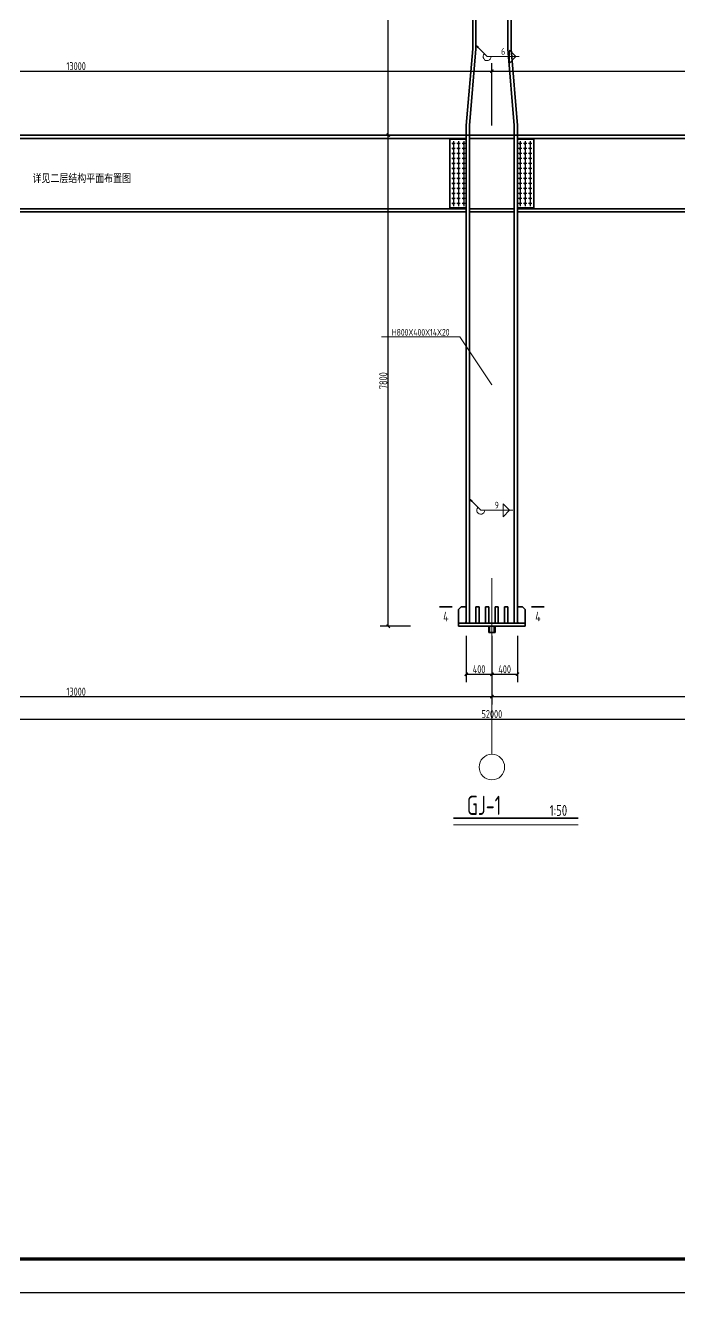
# Model space of a CAD drawing. Extents: x 19118 to 566552, y -1188739 to 92943.
# Drawn here: x 125045 to 145507, y -1057232 to -1017644 of the extents above; entities that cross this region are included whole.
import ezdxf
from ezdxf.enums import TextEntityAlignment as Align

# ---------------------------------------------------------------- set-up
doc = ezdxf.new("R2010")
doc.units = 0
doc.header["$LTSCALE"] = 1000
doc.header["$MEASUREMENT"] = 0
doc.linetypes.add('线型6', pattern=[8.75, 5, -1.25, 1.25, -1.25])
doc.layers.get('0').update_dxf_attribs({"linetype": 'CONTINUOUS'})
doc.layers.get('Defpoints').update_dxf_attribs({"linetype": 'CONTINUOUS'})
doc.layers.add('10', color=7, linetype='CONTINUOUS')
doc.layers.add('PUB_TITLE', color=4, linetype='CONTINUOUS')
for name, color, linetype, lineweight in [('111', 9, '线型6', 18), ('112', 9, 'CONTINUOUS', 18), ('14', 2, 'CONTINUOUS', 35), ('字符串标注', 9, 'CONTINUOUS', 18), ('尺寸标注', 9, 'CONTINUOUS', 18), ('层116', 1, 'CONTINUOUS', 35), ('柱子', 3, 'CONTINUOUS', 35), ('焊缝标注', 9, 'CONTINUOUS', 18)]:
    doc.layers.add(name, color=color, linetype=linetype, lineweight=lineweight)
doc.styles.add('PkpmHz', font='Pkpmeng', dxfattribs={"width": 0.7, "bigfont": 'hztxt'})
doc.styles.add('宋体', font='SimSun.ttf', dxfattribs={"width": 0.8})
doc.dimstyles.new('Pkpm_1.00', dxfattribs={"dimtxt": 250, "dimasz": 100, "dimexe": 250, "dimexo": 0.0625, "dimgap": 30, "dimtad": 1, "dimdec": 0, "dimrnd": 5, "dimzin": 0, "dimdsep": 46, "dimtxsty": 'PkpmHz', "dimblk1": 'ARCHTICK', "dimblk2": 'ARCHTICK', "dimsah": 1, "dimcen": 0.09, "dimadec": 0, "dimazin": 0, "dimtfac": 1, "dimtdec": 0, "dimtmove": 2, "dimatfit": 1, "dimfxl": 1, "dimtolj": 1, "dimtzin": 0, "dimarcsym": 0})

# ---------------------------------------------------------------- blocks, each defined once
blk = doc.blocks.new('_ArchTick')
at = {"color": 0, "linetype": 'ByBlock', "const_width": 0.4}
blk.add_lwpolyline([(-0.5, -0.5), (0.5, 0.5)], dxfattribs=at)
blk = doc.blocks.new('*D125')
at = {"layer": 'Defpoints', "color": 0, "linetype": 'Continuous'}
for p in [(138834, -1036414), (139634, -1036414), (139634, -1037914)]:
    blk.add_point(p, dxfattribs=at)
at = {"layer": '尺寸标注', "color": 0, "linetype": 'Continuous', "lineweight": -2}
for p, q in [((138834, -1036714), (138834, -1038164)), ((139634, -1036714), (139634, -1038164)), ((138834, -1037914), (139634, -1037914))]:
    blk.add_line(p, q, dxfattribs=at)
at = {"layer": '尺寸标注', "color": 0, "linetype": 'Continuous', "lineweight": -2, "xscale": 100, "yscale": 100, "zscale": 100, "rotation": 180}
blk.add_blockref('_ArchTick', (138834, -1037914), dxfattribs=at)
at = {"layer": '尺寸标注', "color": 0, "linetype": 'Continuous', "lineweight": -2, "xscale": 100, "yscale": 100, "zscale": 100}
blk.add_blockref('_ArchTick', (139634, -1037914), dxfattribs=at)
at = {"layer": '尺寸标注', "color": 0, "linetype": 'Continuous', "insert": (139234, -1037759), "char_height": 250, "attachment_point": 5, "style": 'PkpmHz'}
blk.add_mtext('\\A1;400', dxfattribs=at)
blk = doc.blocks.new('*D126')
at = {"layer": 'Defpoints', "color": 0, "linetype": 'Continuous'}
for p in [(139634, -1036414), (140434, -1036414), (140434, -1037914)]:
    blk.add_point(p, dxfattribs=at)
at = {"layer": '尺寸标注', "color": 0, "linetype": 'Continuous', "lineweight": -2}
for p, q in [((139634, -1036714), (139634, -1038164)), ((140434, -1036714), (140434, -1038164)), ((139634, -1037914), (140434, -1037914))]:
    blk.add_line(p, q, dxfattribs=at)
at = {"layer": '尺寸标注', "color": 0, "linetype": 'Continuous', "lineweight": -2, "xscale": 100, "yscale": 100, "zscale": 100, "rotation": 180}
blk.add_blockref('_ArchTick', (139634, -1037914), dxfattribs=at)
at = {"layer": '尺寸标注', "color": 0, "linetype": 'Continuous', "lineweight": -2, "xscale": 100, "yscale": 100, "zscale": 100}
blk.add_blockref('_ArchTick', (140434, -1037914), dxfattribs=at)
at = {"layer": '尺寸标注', "color": 0, "linetype": 'Continuous', "insert": (140034, -1037759), "char_height": 250, "attachment_point": 5, "style": 'PkpmHz'}
blk.add_mtext('\\A1;400', dxfattribs=at)
blk = doc.blocks.new('*D131')
at = {"layer": 'Defpoints', "color": 0, "linetype": 'Continuous'}
for p in [(113634, -1036414), (139634, -1036414), (139634, -1038614)]:
    blk.add_point(p, dxfattribs=at)
at = {"layer": '尺寸标注', "color": 0, "linetype": 'Continuous', "lineweight": -2}
for p, q in [((113634, -1036714), (113634, -1038864)), ((139634, -1036714), (139634, -1038864)), ((113634, -1038614), (139634, -1038614))]:
    blk.add_line(p, q, dxfattribs=at)
at = {"layer": '尺寸标注', "color": 0, "linetype": 'Continuous', "lineweight": -2, "xscale": 100, "yscale": 100, "zscale": 100, "rotation": 180}
blk.add_blockref('_ArchTick', (113634, -1038614), dxfattribs=at)
at = {"layer": '尺寸标注', "color": 0, "linetype": 'Continuous', "lineweight": -2, "xscale": 100, "yscale": 100, "zscale": 100}
blk.add_blockref('_ArchTick', (139634, -1038614), dxfattribs=at)
at = {"layer": '尺寸标注', "color": 0, "linetype": 'Continuous', "insert": (126634, -1038459), "char_height": 250, "attachment_point": 5, "style": 'PkpmHz'}
blk.add_mtext('\\A1;13000', dxfattribs=at)
blk = doc.blocks.new('*D132')
at = {"layer": 'Defpoints', "color": 0, "linetype": 'Continuous'}
for p in [(139634, -1036414), (165634, -1036414), (165634, -1038614)]:
    blk.add_point(p, dxfattribs=at)
at = {"layer": '尺寸标注', "color": 0, "linetype": 'Continuous', "lineweight": -2}
for p, q in [((139634, -1036714), (139634, -1038864)), ((165634, -1036714), (165634, -1038864)), ((139634, -1038614), (165634, -1038614))]:
    blk.add_line(p, q, dxfattribs=at)
at = {"layer": '尺寸标注', "color": 0, "linetype": 'Continuous', "lineweight": -2, "xscale": 100, "yscale": 100, "zscale": 100, "rotation": 180}
blk.add_blockref('_ArchTick', (139634, -1038614), dxfattribs=at)
at = {"layer": '尺寸标注', "color": 0, "linetype": 'Continuous', "lineweight": -2, "xscale": 100, "yscale": 100, "zscale": 100}
blk.add_blockref('_ArchTick', (165634, -1038614), dxfattribs=at)
at = {"layer": '尺寸标注', "color": 0, "linetype": 'Continuous', "insert": (152634, -1038459), "char_height": 250, "attachment_point": 5, "style": 'PkpmHz'}
blk.add_mtext('\\A1;13000', dxfattribs=at)
blk = doc.blocks.new('*D134')
at = {"layer": 'Defpoints', "color": 0, "linetype": 'Continuous'}
for p in [(87634, -1036414), (191634, -1036414), (191634, -1039314)]:
    blk.add_point(p, dxfattribs=at)
at = {"layer": '尺寸标注', "color": 0, "linetype": 'Continuous', "lineweight": -2}
for p, q in [((87634, -1036714), (87634, -1039564)), ((191634, -1036714), (191634, -1039564)), ((87634, -1039314), (191634, -1039314))]:
    blk.add_line(p, q, dxfattribs=at)
at = {"layer": '尺寸标注', "color": 0, "linetype": 'Continuous', "lineweight": -2, "xscale": 100, "yscale": 100, "zscale": 100, "rotation": 180}
blk.add_blockref('_ArchTick', (87634, -1039314), dxfattribs=at)
at = {"layer": '尺寸标注', "color": 0, "linetype": 'Continuous', "lineweight": -2, "xscale": 100, "yscale": 100, "zscale": 100}
blk.add_blockref('_ArchTick', (191634, -1039314), dxfattribs=at)
at = {"layer": '尺寸标注', "color": 0, "linetype": 'Continuous', "insert": (139634, -1039159), "char_height": 250, "attachment_point": 5, "style": 'PkpmHz'}
blk.add_mtext('\\A1;52000', dxfattribs=at)
blk = doc.blocks.new('*D136')
at = {"layer": 'Defpoints', "color": 0, "linetype": 'Continuous'}
for p in [(136394, -1021074), (139634, -1021074), (139634, -1036414)]:
    blk.add_point(p, dxfattribs=at)
at = {"layer": '尺寸标注', "color": 0, "linetype": 'Continuous', "lineweight": -2}
for p, q in [((137094, -1021074), (136144, -1021074)), ((136394, -1036414), (136394, -1021074)), ((137094, -1036414), (136144, -1036414))]:
    blk.add_line(p, q, dxfattribs=at)
at = {"layer": '尺寸标注', "color": 0, "linetype": 'Continuous', "lineweight": -2, "xscale": 100, "yscale": 100, "zscale": 100}
for p, rotation in [((136394, -1021074), 90), ((136394, -1036414), 270)]:
    blk.add_blockref('_ArchTick', p, dxfattribs=dict(at, rotation=rotation))
at = {"layer": '尺寸标注', "color": 0, "linetype": 'Continuous', "insert": (136239, -1028744), "char_height": 250, "attachment_point": 5, "rotation": 90, "style": 'PkpmHz'}
blk.add_mtext('\\A1;7800', dxfattribs=at)
blk = doc.blocks.new('*D137')
at = {"layer": 'Defpoints', "color": 0, "linetype": 'Continuous'}
for p in [(136394, -1007814), (139634, -1007814), (139634, -1021074)]:
    blk.add_point(p, dxfattribs=at)
at = {"layer": '尺寸标注', "color": 0, "linetype": 'Continuous', "lineweight": -2}
for p, q in [((137094, -1007814), (136144, -1007814)), ((136394, -1021074), (136394, -1007814)), ((137094, -1021074), (136144, -1021074))]:
    blk.add_line(p, q, dxfattribs=at)
at = {"layer": '尺寸标注', "color": 0, "linetype": 'Continuous', "lineweight": -2, "xscale": 100, "yscale": 100, "zscale": 100}
for p, rotation in [((136394, -1007814), 90), ((136394, -1021074), 270)]:
    blk.add_blockref('_ArchTick', p, dxfattribs=dict(at, rotation=rotation))
at = {"layer": '尺寸标注', "color": 0, "linetype": 'Continuous', "insert": (136239, -1014444), "char_height": 250, "attachment_point": 5, "rotation": 90, "style": 'PkpmHz'}
blk.add_mtext('\\A1;6500', dxfattribs=at)
blk = doc.blocks.new('*D141')
at = {"layer": 'Defpoints', "color": 0, "linetype": 'Continuous'}
for p in [(139634, -1019074), (113634, -1021074), (139634, -1021074)]:
    blk.add_point(p, dxfattribs=at)
at = {"layer": '尺寸标注', "color": 0, "linetype": 'Continuous', "lineweight": -2}
for p, q in [((113634, -1020774), (113634, -1018824)), ((139634, -1020774), (139634, -1018824)), ((113634, -1019074), (139634, -1019074))]:
    blk.add_line(p, q, dxfattribs=at)
at = {"layer": '尺寸标注', "color": 0, "linetype": 'Continuous', "lineweight": -2, "xscale": 100, "yscale": 100, "zscale": 100, "rotation": 180}
blk.add_blockref('_ArchTick', (113634, -1019074), dxfattribs=at)
at = {"layer": '尺寸标注', "color": 0, "linetype": 'Continuous', "lineweight": -2, "xscale": 100, "yscale": 100, "zscale": 100}
blk.add_blockref('_ArchTick', (139634, -1019074), dxfattribs=at)
at = {"layer": '尺寸标注', "color": 0, "linetype": 'Continuous', "insert": (126634, -1018919), "char_height": 250, "attachment_point": 5, "style": 'PkpmHz'}
blk.add_mtext('\\A1;13000', dxfattribs=at)
blk = doc.blocks.new('*D142')
at = {"layer": 'Defpoints', "color": 0, "linetype": 'Continuous'}
for p in [(165634, -1019074), (139634, -1021074), (165634, -1021074)]:
    blk.add_point(p, dxfattribs=at)
at = {"layer": '尺寸标注', "color": 0, "linetype": 'Continuous', "lineweight": -2}
for p, q in [((139634, -1020774), (139634, -1018824)), ((165634, -1020774), (165634, -1018824)), ((139634, -1019074), (165634, -1019074))]:
    blk.add_line(p, q, dxfattribs=at)
at = {"layer": '尺寸标注', "color": 0, "linetype": 'Continuous', "lineweight": -2, "xscale": 100, "yscale": 100, "zscale": 100, "rotation": 180}
blk.add_blockref('_ArchTick', (139634, -1019074), dxfattribs=at)
at = {"layer": '尺寸标注', "color": 0, "linetype": 'Continuous', "lineweight": -2, "xscale": 100, "yscale": 100, "zscale": 100}
blk.add_blockref('_ArchTick', (165634, -1019074), dxfattribs=at)
at = {"layer": '尺寸标注', "color": 0, "linetype": 'Continuous', "insert": (152634, -1018919), "char_height": 250, "attachment_point": 5, "style": 'PkpmHz'}
blk.add_mtext('\\A1;13000', dxfattribs=at)

msp = doc.modelspace()

# ---------------------------------------------------------------- hatches: boundary and pattern name
at = {"layer": '10'}
for points in [[(138434.01, -1021304.17), (138407.76, -1021338.29), (138434.01, -1021372.42), (138460.27, -1021338.29), (138434.01, -1021304.17)], [(138594.01, -1021304.17), (138567.76, -1021338.29), (138594.01, -1021372.42), (138620.27, -1021338.29), (138594.01, -1021304.17)], [(138754.02, -1021304.17), (138727.76, -1021338.29), (138754.02, -1021372.42), (138780.27, -1021338.29), (138754.02, -1021304.17)], [(140514.01, -1021304.17), (140487.76, -1021338.29), (140514.01, -1021372.42), (140540.26, -1021338.29), (140514.01, -1021304.17)], [(140674.01, -1021304.17), (140647.76, -1021338.29), (140674.01, -1021372.42), (140700.26, -1021338.29), (140674.01, -1021304.17)], [(140834.01, -1021304.17), (140807.76, -1021338.29), (140834.01, -1021372.42), (140860.27, -1021338.29), (140834.01, -1021304.17)], [(138434.01, -1021460.09), (138407.76, -1021494.21), (138434.01, -1021528.34), (138460.27, -1021494.21), (138434.01, -1021460.09)], [(138434.01, -1021616.01), (138407.76, -1021650.14), (138434.01, -1021684.26), (138460.27, -1021650.14), (138434.01, -1021616.01)], [(138594.01, -1021460.09), (138567.76, -1021494.21), (138594.01, -1021528.34), (138620.27, -1021494.21), (138594.01, -1021460.09)], [(138594.01, -1021616.01), (138567.76, -1021650.14), (138594.01, -1021684.26), (138620.27, -1021650.14), (138594.01, -1021616.01)], [(138754.02, -1021460.09), (138727.76, -1021494.21), (138754.02, -1021528.34), (138780.27, -1021494.21), (138754.02, -1021460.09)], [(138754.02, -1021616.01), (138727.76, -1021650.14), (138754.02, -1021684.26), (138780.27, -1021650.14), (138754.02, -1021616.01)], [(140514.01, -1021460.09), (140487.76, -1021494.21), (140514.01, -1021528.34), (140540.26, -1021494.21), (140514.01, -1021460.09)], [(140514.01, -1021616.01), (140487.76, -1021650.14), (140514.01, -1021684.26), (140540.26, -1021650.14), (140514.01, -1021616.01)], [(140674.01, -1021460.09), (140647.76, -1021494.21), (140674.01, -1021528.34), (140700.26, -1021494.21), (140674.01, -1021460.09)], [(140674.01, -1021616.01), (140647.76, -1021650.14), (140674.01, -1021684.26), (140700.26, -1021650.14), (140674.01, -1021616.01)], [(140834.01, -1021460.09), (140807.76, -1021494.21), (140834.01, -1021528.34), (140860.27, -1021494.21), (140834.01, -1021460.09)], [(140834.01, -1021616.01), (140807.76, -1021650.14), (140834.01, -1021684.26), (140860.27, -1021650.14), (140834.01, -1021616.01)], [(138434.01, -1021771.93), (138407.76, -1021806.05), (138434.01, -1021840.18), (138460.27, -1021806.05), (138434.01, -1021771.93)], [(138434.01, -1021927.85), (138407.76, -1021961.98), (138434.01, -1021996.1), (138460.27, -1021961.98), (138434.01, -1021927.85)], [(138434.01, -1022083.77), (138407.76, -1022117.9), (138434.01, -1022152.02), (138460.27, -1022117.9), (138434.01, -1022083.77)], [(138594.01, -1021771.93), (138567.76, -1021806.05), (138594.01, -1021840.18), (138620.27, -1021806.05), (138594.01, -1021771.93)], [(138594.01, -1021927.85), (138567.76, -1021961.98), (138594.01, -1021996.1), (138620.27, -1021961.98), (138594.01, -1021927.85)], [(138594.01, -1022083.77), (138567.76, -1022117.9), (138594.01, -1022152.02), (138620.27, -1022117.9), (138594.01, -1022083.77)], [(138754.02, -1021771.93), (138727.76, -1021806.05), (138754.02, -1021840.18), (138780.27, -1021806.05), (138754.02, -1021771.93)], [(138754.02, -1021927.85), (138727.76, -1021961.98), (138754.02, -1021996.1), (138780.27, -1021961.98), (138754.02, -1021927.85)], [(138754.02, -1022083.77), (138727.76, -1022117.9), (138754.02, -1022152.02), (138780.27, -1022117.9), (138754.02, -1022083.77)], [(140514.01, -1021771.93), (140487.76, -1021806.05), (140514.01, -1021840.18), (140540.26, -1021806.05), (140514.01, -1021771.93)], [(140514.01, -1021927.85), (140487.76, -1021961.98), (140514.01, -1021996.1), (140540.26, -1021961.98), (140514.01, -1021927.85)], [(140514.01, -1022083.77), (140487.76, -1022117.9), (140514.01, -1022152.02), (140540.26, -1022117.9), (140514.01, -1022083.77)], [(140674.01, -1021771.93), (140647.76, -1021806.05), (140674.01, -1021840.18), (140700.26, -1021806.05), (140674.01, -1021771.93)], [(140674.01, -1021927.85), (140647.76, -1021961.98), (140674.01, -1021996.1), (140700.26, -1021961.98), (140674.01, -1021927.85)], [(140674.01, -1022083.77), (140647.76, -1022117.9), (140674.01, -1022152.02), (140700.26, -1022117.9), (140674.01, -1022083.77)], [(140834.01, -1021771.93), (140807.76, -1021806.05), (140834.01, -1021840.18), (140860.27, -1021806.05), (140834.01, -1021771.93)], [(140834.01, -1021927.85), (140807.76, -1021961.98), (140834.01, -1021996.1), (140860.27, -1021961.98), (140834.01, -1021927.85)], [(140834.01, -1022083.77), (140807.76, -1022117.9), (140834.01, -1022152.02), (140860.27, -1022117.9), (140834.01, -1022083.77)], [(138434.01, -1022239.69), (138407.76, -1022273.82), (138434.01, -1022307.94), (138460.27, -1022273.82), (138434.01, -1022239.69)], [(138434.01, -1022395.61), (138407.76, -1022429.74), (138434.01, -1022463.86), (138460.27, -1022429.74), (138434.01, -1022395.61)], [(138434.01, -1022551.53), (138407.76, -1022585.66), (138434.01, -1022619.78), (138460.27, -1022585.66), (138434.01, -1022551.53)], [(138594.01, -1022239.69), (138567.76, -1022273.82), (138594.01, -1022307.94), (138620.27, -1022273.82), (138594.01, -1022239.69)], [(138594.01, -1022395.61), (138567.76, -1022429.74), (138594.01, -1022463.86), (138620.27, -1022429.74), (138594.01, -1022395.61)], [(138594.01, -1022551.53), (138567.76, -1022585.66), (138594.01, -1022619.78), (138620.27, -1022585.66), (138594.01, -1022551.53)], [(138754.02, -1022239.69), (138727.76, -1022273.82), (138754.02, -1022307.94), (138780.27, -1022273.82), (138754.02, -1022239.69)], [(138754.02, -1022395.61), (138727.76, -1022429.74), (138754.02, -1022463.86), (138780.27, -1022429.74), (138754.02, -1022395.61)], [(138754.02, -1022551.53), (138727.76, -1022585.66), (138754.02, -1022619.78), (138780.27, -1022585.66), (138754.02, -1022551.53)], [(140514.01, -1022239.69), (140487.76, -1022273.82), (140514.01, -1022307.94), (140540.26, -1022273.82), (140514.01, -1022239.69)], [(140514.01, -1022395.61), (140487.76, -1022429.74), (140514.01, -1022463.86), (140540.26, -1022429.74), (140514.01, -1022395.61)], [(140514.01, -1022551.53), (140487.76, -1022585.66), (140514.01, -1022619.78), (140540.26, -1022585.66), (140514.01, -1022551.53)], [(140674.01, -1022239.69), (140647.76, -1022273.82), (140674.01, -1022307.94), (140700.26, -1022273.82), (140674.01, -1022239.69)], [(140674.01, -1022395.61), (140647.76, -1022429.74), (140674.01, -1022463.86), (140700.26, -1022429.74), (140674.01, -1022395.61)], [(140674.01, -1022551.53), (140647.76, -1022585.66), (140674.01, -1022619.78), (140700.26, -1022585.66), (140674.01, -1022551.53)], [(140834.01, -1022239.69), (140807.76, -1022273.82), (140834.01, -1022307.94), (140860.27, -1022273.82), (140834.01, -1022239.69)], [(140834.01, -1022395.61), (140807.76, -1022429.74), (140834.01, -1022463.86), (140860.27, -1022429.74), (140834.01, -1022395.61)], [(140834.01, -1022551.53), (140807.76, -1022585.66), (140834.01, -1022619.78), (140860.27, -1022585.66), (140834.01, -1022551.53)], [(138434.01, -1022707.45), (138407.76, -1022741.58), (138434.01, -1022775.7), (138460.27, -1022741.58), (138434.01, -1022707.45)], [(138434.01, -1022863.37), (138407.76, -1022897.5), (138434.01, -1022931.62), (138460.27, -1022897.5), (138434.01, -1022863.37)], [(138594.01, -1022707.45), (138567.76, -1022741.58), (138594.01, -1022775.7), (138620.27, -1022741.58), (138594.01, -1022707.45)], [(138594.01, -1022863.37), (138567.76, -1022897.5), (138594.01, -1022931.62), (138620.27, -1022897.5), (138594.01, -1022863.37)], [(138754.02, -1022707.45), (138727.76, -1022741.58), (138754.02, -1022775.7), (138780.27, -1022741.58), (138754.02, -1022707.45)], [(138754.02, -1022863.37), (138727.76, -1022897.5), (138754.02, -1022931.62), (138780.27, -1022897.5), (138754.02, -1022863.37)], [(140514.01, -1022707.45), (140487.76, -1022741.58), (140514.01, -1022775.7), (140540.26, -1022741.58), (140514.01, -1022707.45)], [(140514.01, -1022863.37), (140487.76, -1022897.5), (140514.01, -1022931.62), (140540.26, -1022897.5), (140514.01, -1022863.37)], [(140674.01, -1022707.45), (140647.76, -1022741.58), (140674.01, -1022775.7), (140700.26, -1022741.58), (140674.01, -1022707.45)], [(140674.01, -1022863.37), (140647.76, -1022897.5), (140674.01, -1022931.62), (140700.26, -1022897.5), (140674.01, -1022863.37)], [(140834.01, -1022707.45), (140807.76, -1022741.58), (140834.01, -1022775.7), (140860.27, -1022741.58), (140834.01, -1022707.45)], [(140834.01, -1022863.37), (140807.76, -1022897.5), (140834.01, -1022931.62), (140860.27, -1022897.5), (140834.01, -1022863.37)], [(138434.01, -1023019.29), (138407.76, -1023053.42), (138434.01, -1023087.54), (138460.27, -1023053.42), (138434.01, -1023019.29)], [(138434.01, -1023175.21), (138407.76, -1023209.34), (138434.01, -1023243.46), (138460.27, -1023209.34), (138434.01, -1023175.21)], [(138594.01, -1023019.29), (138567.76, -1023053.42), (138594.01, -1023087.54), (138620.27, -1023053.42), (138594.01, -1023019.29)], [(138594.01, -1023175.21), (138567.76, -1023209.34), (138594.01, -1023243.46), (138620.27, -1023209.34), (138594.01, -1023175.21)], [(138754.02, -1023019.29), (138727.76, -1023053.42), (138754.02, -1023087.54), (138780.27, -1023053.42), (138754.02, -1023019.29)], [(138754.02, -1023175.21), (138727.76, -1023209.34), (138754.02, -1023243.46), (138780.27, -1023209.34), (138754.02, -1023175.21)], [(140514.01, -1023019.29), (140487.76, -1023053.42), (140514.01, -1023087.54), (140540.26, -1023053.42), (140514.01, -1023019.29)], [(140514.01, -1023175.21), (140487.76, -1023209.34), (140514.01, -1023243.46), (140540.26, -1023209.34), (140514.01, -1023175.21)], [(140674.01, -1023019.29), (140647.76, -1023053.42), (140674.01, -1023087.54), (140700.26, -1023053.42), (140674.01, -1023019.29)], [(140674.01, -1023175.21), (140647.76, -1023209.34), (140674.01, -1023243.46), (140700.26, -1023209.34), (140674.01, -1023175.21)], [(140834.01, -1023019.29), (140807.76, -1023053.42), (140834.01, -1023087.54), (140860.27, -1023053.42), (140834.01, -1023019.29)], [(140834.01, -1023175.21), (140807.76, -1023209.34), (140834.01, -1023243.46), (140860.27, -1023209.34), (140834.01, -1023175.21)]]:
    msp.add_hatch(color=1, dxfattribs=at).paths.add_polyline_path(points)
at = {"layer": '焊缝标注'}
for points in [[(139134.01, -1018268.01), (139193.89, -1018349.5), (139215.17, -1018328.34)], [(138934.01, -1032438.82), (138993.89, -1032520.3), (139015.17, -1032499.15)]]:
    msp.add_hatch(color=256, dxfattribs=at).paths.add_polyline_path(points)

# ---------------------------------------------------------------- linework, layer by layer
at = {"layer": '10', "ltscale": 100}
for p, q in [((138486.51, -1021338.29), (138381.51, -1021338.29)), ((138434.01, -1021259.54), (138434.01, -1021417.05)), ((138646.51, -1021338.29), (138541.52, -1021338.29)), ((138594.01, -1021259.54), (138594.01, -1021417.05)), ((138806.51, -1021338.29), (138701.52, -1021338.29)), ((138754.02, -1021259.54), (138754.02, -1021417.05)), ((140566.52, -1021338.29), (140461.51, -1021338.29)), ((140514.01, -1021259.54), (140514.01, -1021417.05)), ((140726.51, -1021338.29), (140621.51, -1021338.29)), ((140674.01, -1021259.54), (140674.01, -1021417.05)), ((140886.52, -1021338.29), (140781.51, -1021338.29)), ((140834.01, -1021259.54), (140834.01, -1021417.05)), ((138486.51, -1021494.21), (138381.51, -1021494.21)), ((138486.51, -1021650.14), (138381.51, -1021650.14)), ((138434.01, -1021415.46), (138434.01, -1021572.96)), ((138434.01, -1021571.39), (138434.01, -1021728.89)), ((138434.01, -1021727.3), (138434.01, -1021884.81)), ((138646.51, -1021494.21), (138541.52, -1021494.21)), ((138646.51, -1021650.14), (138541.52, -1021650.14)), ((138594.01, -1021415.46), (138594.01, -1021572.96)), ((138594.01, -1021571.39), (138594.01, -1021728.89)), ((138594.01, -1021727.3), (138594.01, -1021884.81)), ((138806.51, -1021494.21), (138701.52, -1021494.21)), ((138806.51, -1021650.14), (138701.52, -1021650.14)), ((138754.02, -1021415.46), (138754.02, -1021572.96)), ((138754.02, -1021571.39), (138754.02, -1021728.89)), ((138754.02, -1021727.3), (138754.02, -1021884.81)), ((140566.52, -1021494.21), (140461.51, -1021494.21)), ((140566.52, -1021650.14), (140461.51, -1021650.14)), ((140514.01, -1021415.46), (140514.01, -1021572.96)), ((140514.01, -1021571.39), (140514.01, -1021728.89)), ((140514.01, -1021727.3), (140514.01, -1021884.81)), ((140726.51, -1021494.21), (140621.51, -1021494.21)), ((140726.51, -1021650.14), (140621.51, -1021650.14)), ((140674.01, -1021415.46), (140674.01, -1021572.96)), ((140674.01, -1021571.39), (140674.01, -1021728.89)), ((140674.01, -1021727.3), (140674.01, -1021884.81)), ((140886.52, -1021494.21), (140781.51, -1021494.21)), ((140886.52, -1021650.14), (140781.51, -1021650.14)), ((140834.01, -1021415.46), (140834.01, -1021572.96)), ((140834.01, -1021571.39), (140834.01, -1021728.89)), ((140834.01, -1021727.3), (140834.01, -1021884.81)), ((138486.51, -1021806.05), (138381.51, -1021806.05)), ((138486.51, -1021961.98), (138381.51, -1021961.98)), ((138486.51, -1022117.9), (138381.51, -1022117.9)), ((138434.01, -1021883.23), (138434.01, -1022040.73)), ((138434.01, -1022039.14), (138434.01, -1022196.65)), ((138646.51, -1021806.05), (138541.52, -1021806.05)), ((138646.51, -1021961.98), (138541.52, -1021961.98)), ((138646.51, -1022117.9), (138541.52, -1022117.9)), ((138594.01, -1021883.23), (138594.01, -1022040.73)), ((138594.01, -1022039.14), (138594.01, -1022196.65)), ((138806.51, -1021806.05), (138701.52, -1021806.05)), ((138806.51, -1021961.98), (138701.52, -1021961.98)), ((138806.51, -1022117.9), (138701.52, -1022117.9)), ((138754.02, -1021883.23), (138754.02, -1022040.73)), ((138754.02, -1022039.14), (138754.02, -1022196.65)), ((140566.52, -1021806.05), (140461.51, -1021806.05)), ((140566.52, -1021961.98), (140461.51, -1021961.98)), ((140566.52, -1022117.9), (140461.51, -1022117.9)), ((140514.01, -1021883.23), (140514.01, -1022040.73)), ((140514.01, -1022039.14), (140514.01, -1022196.65)), ((140726.51, -1021806.05), (140621.51, -1021806.05)), ((140726.51, -1021961.98), (140621.51, -1021961.98)), ((140726.51, -1022117.9), (140621.51, -1022117.9)), ((140674.01, -1021883.23), (140674.01, -1022040.73)), ((140674.01, -1022039.14), (140674.01, -1022196.65)), ((140886.52, -1021806.05), (140781.51, -1021806.05)), ((140886.52, -1021961.98), (140781.51, -1021961.98)), ((140886.52, -1022117.9), (140781.51, -1022117.9)), ((140834.01, -1021883.23), (140834.01, -1022040.73)), ((140834.01, -1022039.14), (140834.01, -1022196.65)), ((138486.51, -1022273.82), (138381.51, -1022273.82)), ((138486.51, -1022429.74), (138381.51, -1022429.74)), ((138434.01, -1022195.07), (138434.01, -1022352.57)), ((138434.01, -1022350.99), (138434.01, -1022508.49)), ((138434.01, -1022506.91), (138434.01, -1022664.41)), ((138646.51, -1022273.82), (138541.52, -1022273.82)), ((138646.51, -1022429.74), (138541.52, -1022429.74)), ((138594.01, -1022195.07), (138594.01, -1022352.57)), ((138594.01, -1022350.99), (138594.01, -1022508.49)), ((138594.01, -1022506.91), (138594.01, -1022664.41)), ((138806.51, -1022273.82), (138701.52, -1022273.82)), ((138806.51, -1022429.74), (138701.52, -1022429.74)), ((138754.02, -1022195.07), (138754.02, -1022352.57)), ((138754.02, -1022350.99), (138754.02, -1022508.49)), ((138754.02, -1022506.91), (138754.02, -1022664.41)), ((140566.52, -1022273.82), (140461.51, -1022273.82)), ((140566.52, -1022429.74), (140461.51, -1022429.74)), ((140514.01, -1022195.07), (140514.01, -1022352.57)), ((140514.01, -1022350.99), (140514.01, -1022508.49)), ((140514.01, -1022506.91), (140514.01, -1022664.41)), ((140726.51, -1022273.82), (140621.51, -1022273.82)), ((140726.51, -1022429.74), (140621.51, -1022429.74)), ((140674.01, -1022195.07), (140674.01, -1022352.57)), ((140674.01, -1022350.99), (140674.01, -1022508.49)), ((140674.01, -1022506.91), (140674.01, -1022664.41)), ((140886.52, -1022273.82), (140781.51, -1022273.82)), ((140886.52, -1022429.74), (140781.51, -1022429.74)), ((140834.01, -1022195.07), (140834.01, -1022352.57)), ((140834.01, -1022350.99), (140834.01, -1022508.49)), ((140834.01, -1022506.91), (140834.01, -1022664.41)), ((138486.51, -1022585.66), (138381.51, -1022585.66)), ((138486.51, -1022741.58), (138381.51, -1022741.58)), ((138486.51, -1022897.5), (138381.51, -1022897.5)), ((138434.01, -1022662.83), (138434.01, -1022820.33)), ((138434.01, -1022818.75), (138434.01, -1022976.25)), ((138646.51, -1022585.66), (138541.52, -1022585.66)), ((138646.51, -1022741.58), (138541.52, -1022741.58)), ((138646.51, -1022897.5), (138541.52, -1022897.5)), ((138594.01, -1022662.83), (138594.01, -1022820.33)), ((138594.01, -1022818.75), (138594.01, -1022976.25)), ((138806.51, -1022585.66), (138701.52, -1022585.66)), ((138806.51, -1022741.58), (138701.52, -1022741.58)), ((138806.51, -1022897.5), (138701.52, -1022897.5)), ((138754.02, -1022662.83), (138754.02, -1022820.33)), ((138754.02, -1022818.75), (138754.02, -1022976.25)), ((140566.52, -1022585.66), (140461.51, -1022585.66)), ((140566.52, -1022741.58), (140461.51, -1022741.58)), ((140566.52, -1022897.5), (140461.51, -1022897.5)), ((140514.01, -1022662.83), (140514.01, -1022820.33)), ((140514.01, -1022818.75), (140514.01, -1022976.25)), ((140726.51, -1022585.66), (140621.51, -1022585.66)), ((140726.51, -1022741.58), (140621.51, -1022741.58)), ((140726.51, -1022897.5), (140621.51, -1022897.5)), ((140674.01, -1022662.83), (140674.01, -1022820.33)), ((140674.01, -1022818.75), (140674.01, -1022976.25)), ((140886.52, -1022585.66), (140781.51, -1022585.66)), ((140886.52, -1022741.58), (140781.51, -1022741.58)), ((140886.52, -1022897.5), (140781.51, -1022897.5)), ((140834.01, -1022662.83), (140834.01, -1022820.33)), ((140834.01, -1022818.75), (140834.01, -1022976.25)), ((138486.51, -1023053.42), (138381.51, -1023053.42)), ((138486.51, -1023209.34), (138381.51, -1023209.34)), ((138434.01, -1022974.67), (138434.01, -1023132.17)), ((138434.01, -1023130.59), (138434.01, -1023288.09)), ((138646.51, -1023053.42), (138541.52, -1023053.42)), ((138646.51, -1023209.34), (138541.52, -1023209.34)), ((138594.01, -1022974.67), (138594.01, -1023132.17)), ((138594.01, -1023130.59), (138594.01, -1023288.09)), ((138806.51, -1023053.42), (138701.52, -1023053.42)), ((138806.51, -1023209.34), (138701.52, -1023209.34)), ((138754.02, -1022974.67), (138754.02, -1023132.17)), ((138754.02, -1023130.59), (138754.02, -1023288.09)), ((140566.52, -1023053.42), (140461.51, -1023053.42)), ((140566.52, -1023209.34), (140461.51, -1023209.34)), ((140514.01, -1022974.67), (140514.01, -1023132.17)), ((140514.01, -1023130.59), (140514.01, -1023288.09)), ((140726.51, -1023053.42), (140621.51, -1023053.42)), ((140726.51, -1023209.34), (140621.51, -1023209.34)), ((140674.01, -1022974.67), (140674.01, -1023132.17)), ((140674.01, -1023130.59), (140674.01, -1023288.09)), ((140886.52, -1023053.42), (140781.51, -1023053.42)), ((140886.52, -1023209.34), (140781.51, -1023209.34)), ((140834.01, -1022974.67), (140834.01, -1023132.17)), ((140834.01, -1023130.59), (140834.01, -1023288.09))]:
    msp.add_line(p, q, dxfattribs=at)
at = {"layer": '10', "color": 7, "lineweight": 35, "ltscale": 100}
for p, q in [((137994.01, -1035813.82), (138394.01, -1035813.82)), ((141274.02, -1035813.82), (140874.02, -1035813.82))]:
    msp.add_line(p, q, dxfattribs=at)
at = {"layer": '10', "color": 1, "linetype": 'Continuous'}
for points in [[(138434.01, -1021304.17), (138407.76, -1021338.29), (138434.01, -1021372.42), (138460.27, -1021338.29)], [(138594.01, -1021304.17), (138567.76, -1021338.29), (138594.01, -1021372.42), (138620.27, -1021338.29)], [(138754.02, -1021304.17), (138727.76, -1021338.29), (138754.02, -1021372.42), (138780.27, -1021338.29)], [(140514.01, -1021304.17), (140487.76, -1021338.29), (140514.01, -1021372.42), (140540.26, -1021338.29)], [(140674.01, -1021304.17), (140647.76, -1021338.29), (140674.01, -1021372.42), (140700.26, -1021338.29)], [(140834.01, -1021304.17), (140807.76, -1021338.29), (140834.01, -1021372.42), (140860.27, -1021338.29)], [(138434.01, -1021460.09), (138407.76, -1021494.21), (138434.01, -1021528.34), (138460.27, -1021494.21)], [(138434.01, -1021616.01), (138407.76, -1021650.14), (138434.01, -1021684.26), (138460.27, -1021650.14)], [(138594.01, -1021460.09), (138567.76, -1021494.21), (138594.01, -1021528.34), (138620.27, -1021494.21)], [(138594.01, -1021616.01), (138567.76, -1021650.14), (138594.01, -1021684.26), (138620.27, -1021650.14)], [(138754.02, -1021460.09), (138727.76, -1021494.21), (138754.02, -1021528.34), (138780.27, -1021494.21)], [(138754.02, -1021616.01), (138727.76, -1021650.14), (138754.02, -1021684.26), (138780.27, -1021650.14)], [(140514.01, -1021460.09), (140487.76, -1021494.21), (140514.01, -1021528.34), (140540.26, -1021494.21)], [(140514.01, -1021616.01), (140487.76, -1021650.14), (140514.01, -1021684.26), (140540.26, -1021650.14)], [(140674.01, -1021460.09), (140647.76, -1021494.21), (140674.01, -1021528.34), (140700.26, -1021494.21)], [(140674.01, -1021616.01), (140647.76, -1021650.14), (140674.01, -1021684.26), (140700.26, -1021650.14)], [(140834.01, -1021460.09), (140807.76, -1021494.21), (140834.01, -1021528.34), (140860.27, -1021494.21)], [(140834.01, -1021616.01), (140807.76, -1021650.14), (140834.01, -1021684.26), (140860.27, -1021650.14)], [(138434.01, -1021771.93), (138407.76, -1021806.05), (138434.01, -1021840.18), (138460.27, -1021806.05)], [(138434.01, -1021927.85), (138407.76, -1021961.98), (138434.01, -1021996.1), (138460.27, -1021961.98)], [(138434.01, -1022083.77), (138407.76, -1022117.9), (138434.01, -1022152.02), (138460.27, -1022117.9)], [(138594.01, -1021771.93), (138567.76, -1021806.05), (138594.01, -1021840.18), (138620.27, -1021806.05)], [(138594.01, -1021927.85), (138567.76, -1021961.98), (138594.01, -1021996.1), (138620.27, -1021961.98)], [(138594.01, -1022083.77), (138567.76, -1022117.9), (138594.01, -1022152.02), (138620.27, -1022117.9)], [(138754.02, -1021771.93), (138727.76, -1021806.05), (138754.02, -1021840.18), (138780.27, -1021806.05)], [(138754.02, -1021927.85), (138727.76, -1021961.98), (138754.02, -1021996.1), (138780.27, -1021961.98)], [(138754.02, -1022083.77), (138727.76, -1022117.9), (138754.02, -1022152.02), (138780.27, -1022117.9)], [(140514.01, -1021771.93), (140487.76, -1021806.05), (140514.01, -1021840.18), (140540.26, -1021806.05)], [(140514.01, -1021927.85), (140487.76, -1021961.98), (140514.01, -1021996.1), (140540.26, -1021961.98)], [(140514.01, -1022083.77), (140487.76, -1022117.9), (140514.01, -1022152.02), (140540.26, -1022117.9)], [(140674.01, -1021771.93), (140647.76, -1021806.05), (140674.01, -1021840.18), (140700.26, -1021806.05)], [(140674.01, -1021927.85), (140647.76, -1021961.98), (140674.01, -1021996.1), (140700.26, -1021961.98)], [(140674.01, -1022083.77), (140647.76, -1022117.9), (140674.01, -1022152.02), (140700.26, -1022117.9)], [(140834.01, -1021771.93), (140807.76, -1021806.05), (140834.01, -1021840.18), (140860.27, -1021806.05)], [(140834.01, -1021927.85), (140807.76, -1021961.98), (140834.01, -1021996.1), (140860.27, -1021961.98)], [(140834.01, -1022083.77), (140807.76, -1022117.9), (140834.01, -1022152.02), (140860.27, -1022117.9)], [(138434.01, -1022239.69), (138407.76, -1022273.82), (138434.01, -1022307.94), (138460.27, -1022273.82)], [(138434.01, -1022395.61), (138407.76, -1022429.74), (138434.01, -1022463.86), (138460.27, -1022429.74)], [(138434.01, -1022551.53), (138407.76, -1022585.66), (138434.01, -1022619.78), (138460.27, -1022585.66)], [(138594.01, -1022239.69), (138567.76, -1022273.82), (138594.01, -1022307.94), (138620.27, -1022273.82)], [(138594.01, -1022395.61), (138567.76, -1022429.74), (138594.01, -1022463.86), (138620.27, -1022429.74)], [(138594.01, -1022551.53), (138567.76, -1022585.66), (138594.01, -1022619.78), (138620.27, -1022585.66)], [(138754.02, -1022239.69), (138727.76, -1022273.82), (138754.02, -1022307.94), (138780.27, -1022273.82)], [(138754.02, -1022395.61), (138727.76, -1022429.74), (138754.02, -1022463.86), (138780.27, -1022429.74)], [(138754.02, -1022551.53), (138727.76, -1022585.66), (138754.02, -1022619.78), (138780.27, -1022585.66)], [(140514.01, -1022239.69), (140487.76, -1022273.82), (140514.01, -1022307.94), (140540.26, -1022273.82)], [(140514.01, -1022395.61), (140487.76, -1022429.74), (140514.01, -1022463.86), (140540.26, -1022429.74)], [(140514.01, -1022551.53), (140487.76, -1022585.66), (140514.01, -1022619.78), (140540.26, -1022585.66)], [(140674.01, -1022239.69), (140647.76, -1022273.82), (140674.01, -1022307.94), (140700.26, -1022273.82)], [(140674.01, -1022395.61), (140647.76, -1022429.74), (140674.01, -1022463.86), (140700.26, -1022429.74)], [(140674.01, -1022551.53), (140647.76, -1022585.66), (140674.01, -1022619.78), (140700.26, -1022585.66)], [(140834.01, -1022239.69), (140807.76, -1022273.82), (140834.01, -1022307.94), (140860.27, -1022273.82)], [(140834.01, -1022395.61), (140807.76, -1022429.74), (140834.01, -1022463.86), (140860.27, -1022429.74)], [(140834.01, -1022551.53), (140807.76, -1022585.66), (140834.01, -1022619.78), (140860.27, -1022585.66)], [(138434.01, -1022707.45), (138407.76, -1022741.58), (138434.01, -1022775.7), (138460.27, -1022741.58)], [(138434.01, -1022863.37), (138407.76, -1022897.5), (138434.01, -1022931.62), (138460.27, -1022897.5)], [(138594.01, -1022707.45), (138567.76, -1022741.58), (138594.01, -1022775.7), (138620.27, -1022741.58)], [(138594.01, -1022863.37), (138567.76, -1022897.5), (138594.01, -1022931.62), (138620.27, -1022897.5)], [(138754.02, -1022707.45), (138727.76, -1022741.58), (138754.02, -1022775.7), (138780.27, -1022741.58)], [(138754.02, -1022863.37), (138727.76, -1022897.5), (138754.02, -1022931.62), (138780.27, -1022897.5)], [(140514.01, -1022707.45), (140487.76, -1022741.58), (140514.01, -1022775.7), (140540.26, -1022741.58)], [(140514.01, -1022863.37), (140487.76, -1022897.5), (140514.01, -1022931.62), (140540.26, -1022897.5)], [(140674.01, -1022707.45), (140647.76, -1022741.58), (140674.01, -1022775.7), (140700.26, -1022741.58)], [(140674.01, -1022863.37), (140647.76, -1022897.5), (140674.01, -1022931.62), (140700.26, -1022897.5)], [(140834.01, -1022707.45), (140807.76, -1022741.58), (140834.01, -1022775.7), (140860.27, -1022741.58)], [(140834.01, -1022863.37), (140807.76, -1022897.5), (140834.01, -1022931.62), (140860.27, -1022897.5)], [(138434.01, -1023019.29), (138407.76, -1023053.42), (138434.01, -1023087.54), (138460.27, -1023053.42)], [(138434.01, -1023175.21), (138407.76, -1023209.34), (138434.01, -1023243.46), (138460.27, -1023209.34)], [(138594.01, -1023019.29), (138567.76, -1023053.42), (138594.01, -1023087.54), (138620.27, -1023053.42)], [(138594.01, -1023175.21), (138567.76, -1023209.34), (138594.01, -1023243.46), (138620.27, -1023209.34)], [(138754.02, -1023019.29), (138727.76, -1023053.42), (138754.02, -1023087.54), (138780.27, -1023053.42)], [(138754.02, -1023175.21), (138727.76, -1023209.34), (138754.02, -1023243.46), (138780.27, -1023209.34)], [(140514.01, -1023019.29), (140487.76, -1023053.42), (140514.01, -1023087.54), (140540.26, -1023053.42)], [(140514.01, -1023175.21), (140487.76, -1023209.34), (140514.01, -1023243.46), (140540.26, -1023209.34)], [(140674.01, -1023019.29), (140647.76, -1023053.42), (140674.01, -1023087.54), (140700.26, -1023053.42)], [(140674.01, -1023175.21), (140647.76, -1023209.34), (140674.01, -1023243.46), (140700.26, -1023209.34)], [(140834.01, -1023019.29), (140807.76, -1023053.42), (140834.01, -1023087.54), (140860.27, -1023053.42)], [(140834.01, -1023175.21), (140807.76, -1023209.34), (140834.01, -1023243.46), (140860.27, -1023209.34)]]:
    msp.add_lwpolyline(points, close=True, dxfattribs=at)
at = {"layer": '111', "ltscale": 100}
msp.add_line((139634.01, -1034913.82), (139634.01, -1040413.82), dxfattribs=at)
at = {"layer": '112', "ltscale": 100}
msp.add_circle((139634.01, -1040813.82), 400, dxfattribs=at)
at = {"layer": '14', "ltscale": 100}
for p, q in [((138834.01, -1021203.82), (138324.01, -1021203.82)), ((138324.01, -1021203.82), (138324.01, -1023343.82)), ((138834.01, -1023343.82), (138834.01, -1021203.82)), ((138934.01, -1021073.82), (140334.01, -1021073.82)), ((138934.01, -1021173.82), (138934.01, -1021073.82)), ((140334.01, -1021173.82), (138934.01, -1021173.82)), ((140234.01, -1021073.82), (140334.01, -1021073.82)), ((140334.01, -1021173.82), (140234.01, -1021173.82)), ((140334.01, -1021073.82), (140334.01, -1021173.82)), ((140434.01, -1023343.82), (140434.01, -1021203.82)), ((140434.01, -1021203.82), (140944.01, -1021203.82)), ((140944.01, -1021203.82), (140944.01, -1023343.82)), ((138324.01, -1023343.82), (138834.01, -1023343.82)), ((140944.01, -1023343.82), (140434.01, -1023343.82)), ((138934.01, -1023373.82), (140334.01, -1023373.82)), ((138934.01, -1023473.82), (138934.01, -1023373.82)), ((140334.01, -1023473.82), (138934.01, -1023473.82)), ((140334.01, -1023373.82), (140334.01, -1023473.82)), ((138594.01, -1035893.82), (138674.01, -1035813.82)), ((138594.01, -1036313.82), (138594.01, -1035893.82)), ((138674.01, -1035813.82), (138834.01, -1035813.82)), ((138834.01, -1035813.82), (138834.01, -1036273.82)), ((139134.01, -1036313.82), (139134.01, -1035813.82)), ((139134.01, -1035813.82), (139234.01, -1035813.82)), ((139234.01, -1035813.82), (139234.01, -1036313.82)), ((139434.01, -1036313.82), (139434.01, -1035813.82)), ((139434.01, -1035813.82), (139534.01, -1035813.82)), ((139534.01, -1035813.82), (139534.01, -1036313.82)), ((139734.01, -1036313.82), (139734.01, -1035813.82)), ((139734.01, -1035813.82), (139834.01, -1035813.82)), ((139834.01, -1035813.82), (139834.01, -1036313.82)), ((140034.01, -1036313.82), (140034.01, -1035813.82)), ((140034.01, -1035813.82), (140134.01, -1035813.82)), ((140134.01, -1035813.82), (140134.01, -1036313.82)), ((140434.01, -1035813.82), (140434.01, -1036273.82)), ((140594.02, -1035813.82), (140434.01, -1035813.82)), ((140674.02, -1035893.82), (140594.02, -1035813.82)), ((140674.02, -1036313.82), (140674.02, -1035893.82)), ((138594.01, -1036413.82), (138594.01, -1036313.82)), ((138594.01, -1036313.82), (140674.02, -1036313.82)), ((138794.01, -1036313.82), (138594.01, -1036313.82)), ((138834.01, -1036273.82), (138794.01, -1036313.82)), ((139234.01, -1036313.82), (139134.01, -1036313.82)), ((139534.01, -1036313.82), (139434.01, -1036313.82)), ((139834.01, -1036313.82), (139734.01, -1036313.82)), ((140134.01, -1036313.82), (140034.01, -1036313.82)), ((140434.01, -1036273.82), (140474.02, -1036313.82)), ((140474.02, -1036313.82), (140674.02, -1036313.82)), ((140674.02, -1036313.82), (140674.02, -1036413.82)), ((140674.02, -1036413.82), (138594.01, -1036413.82))]:
    msp.add_line(p, q, dxfattribs=at)
at = {"layer": 'PUB_TITLE'}
msp.add_lwpolyline([(77811.65, -1057232.25), (210216.65, -1057232.25), (210216.65, -994862.25), (77811.65, -994862.25)], close=True, dxfattribs=at)
at = {"layer": 'PUB_TITLE', "const_width": 105}
msp.add_lwpolyline([(80436.65, -1056182.25), (209166.65, -1056182.25), (209166.65, -995912.25), (80436.65, -995912.25)], close=True, dxfattribs=at)
at = {"layer": '字符串标注', "ltscale": 100}
for p, q in [((138634.01, -1027373.82), (136184.01, -1027373.82)), ((139634.01, -1028873.82), (138634.01, -1027373.82))]:
    msp.add_line(p, q, dxfattribs=at)
at = {"layer": '字符串标注', "ltscale": 100, "const_width": 10}
msp.add_lwpolyline([(139639.01, -1028873.82, 1), (139629.01, -1028873.82, 1)], format="xyb", close=True, dxfattribs=at)
at = {"layer": '层116'}
for p, q in [((139534.02, -1036413.82), (139534.02, -1036613.82)), ((139534.02, -1036613.82), (139734.02, -1036613.82)), ((139564.02, -1036413.82), (139564.02, -1036613.82)), ((139704.02, -1036413.82), (139704.02, -1036613.82)), ((139734.02, -1036413.82), (139734.02, -1036613.82))]:
    msp.add_line(p, q, dxfattribs=at)
at = {"layer": '柱子', "ltscale": 100}
for p, q in [((139034.01, -1018373.82), (139034.01, -1009590.59)), ((139134.01, -1018373.82), (139134.01, -1009590.59)), ((140134.01, -1018373.82), (140134.01, -1009590.59)), ((140234.01, -1018373.82), (140234.01, -1009590.59)), ((138834.01, -1020773.82), (139034.01, -1018373.82)), ((139134.01, -1018373.82), (138934.01, -1020773.82)), ((140334.01, -1020773.82), (140134.01, -1018373.82)), ((140234.01, -1018373.82), (140434.01, -1020773.82)), ((138834.01, -1021073.82), (138834.01, -1020773.82)), ((138934.01, -1021073.82), (138934.01, -1020773.82)), ((140334.01, -1021073.82), (140334.01, -1020773.82)), ((140434.01, -1021073.82), (140434.01, -1020773.82)), ((114434.02, -1021073.82), (138834.01, -1021073.82)), ((114434.02, -1021173.82), (138834.01, -1021173.82)), ((138834.01, -1036313.82), (138834.01, -1021073.82)), ((138834.01, -1021073.82), (138934.01, -1021073.82)), ((138834.01, -1021073.82), (138834.01, -1021173.82)), ((138934.01, -1036313.82), (138934.01, -1021073.82)), ((140334.01, -1036313.82), (140334.01, -1021073.82)), ((140334.01, -1021073.82), (140434.01, -1021073.82)), ((140434.01, -1036313.82), (140434.01, -1021073.82)), ((140434.01, -1021073.82), (164834.01, -1021073.82)), ((140434.01, -1021173.82), (164834.01, -1021173.82)), ((114434.02, -1023373.82), (138834.01, -1023373.82)), ((114434.02, -1023473.82), (138834.01, -1023473.82)), ((138834.01, -1023373.82), (138834.01, -1023473.82)), ((140434.01, -1023373.82), (164834.01, -1023373.82)), ((140434.01, -1023473.82), (164834.01, -1023473.82))]:
    msp.add_line(p, q, dxfattribs=at)
at = {"layer": '柱子', "color": 7, "ltscale": 100}
msp.add_line((138434.01, -1042413.82), (142334.01, -1042413.82), dxfattribs=at)
at = {"layer": '柱子', "color": 7, "lineweight": 18, "ltscale": 100}
msp.add_line((138434.01, -1042613.82), (142334.01, -1042613.82), dxfattribs=at)
at = {"layer": '焊缝标注', "ltscale": 100}
for p, q in [((139134.01, -1018268.01), (139486.58, -1018622.55)), ((140186.58, -1018422.55), (140386.58, -1018622.55)), ((140186.58, -1018622.55), (140186.58, -1018422.55)), ((139486.58, -1018622.55), (140486.58, -1018622.55)), ((140186.58, -1018822.55), (140386.58, -1018622.55)), ((140186.58, -1018622.55), (140186.58, -1018822.55)), ((138934.01, -1032438.82), (139286.58, -1032793.36)), ((139286.58, -1032793.36), (140286.58, -1032793.36)), ((139986.58, -1032593.36), (140186.58, -1032793.36)), ((139986.58, -1032793.36), (139986.58, -1032593.36)), ((139986.58, -1032993.36), (140186.58, -1032793.36)), ((139986.58, -1032793.36), (139986.58, -1032993.36))]:
    msp.add_line(p, q, dxfattribs=at)
at = {"layer": '焊缝标注', "linetype": 'Continuous'}
for points in [[(139134.01, -1018268.01), (139193.89, -1018349.5), (139215.17, -1018328.34)], [(138934.01, -1032438.82), (138993.89, -1032520.3), (139015.17, -1032499.15)]]:
    msp.add_lwpolyline(points, close=True, dxfattribs=at)
at = {"layer": '焊缝标注', "ltscale": 100}
for centre, start in [((139486.58, -1018622.55), 134.8405), ((139286.58, -1032793.36), 134.840576)]:
    msp.add_arc(centre, 125, start, 0, dxfattribs=at)

# ---------------------------------------------------------------- texts
at = {"layer": '10', "color": 7, "lineweight": 25, "style": 'PkpmHz', "width": 0.77}
for p in [(138194.01, -1036113.82), (141074.02, -1036113.82)]:
    msp.add_text('4', height=300, dxfattribs=at).set_placement(p, align=Align.MIDDLE_CENTER)
at = {"layer": '字符串标注', "style": '宋体', "width": 0.8}
msp.add_text('详见二层结构平面布置图', height=250, dxfattribs=at).set_placement((126809.82, -1022620.07, -706), align=Align.BOTTOM_CENTER)
at = {"layer": '字符串标注', "style": 'PkpmHz', "width": 0.71}
msp.add_text('H800X400X14X20', height=210, dxfattribs=at).set_placement((137409.01, -1027337.21), align=Align.CENTER)
at = {"layer": '柱子', "color": 7, "style": 'PkpmHz'}
for s, height, width, p in [('GJ-1', 600, 0.71, (139388.91, -1042309.14)), ('1:50 ', 340, 0.75, (141793, -1042339.84))]:
    msp.add_text(s, height=height, dxfattribs=dict(at, width=width)).set_placement(p, align=Align.CENTER)
at = {"layer": '焊缝标注', "style": 'PkpmHz', "width": 0.71}
for s, p in [('6', (139986.58, -1018565.94)), ('9', (139786.58, -1032736.74))]:
    msp.add_text(s, height=210, dxfattribs=at).set_placement(p, align=Align.CENTER)

# ---------------------------------------------------------------- dimensions: what is measured, and where the dimension line sits
at = {"layer": '尺寸标注', "linetype": 'Continuous'}
for base, p1, p2, text, picture, middle in [((136394.01, -1007813.82), (139634.01, -1021073.82), (139634.01, -1007813.82), '6500', '*D137', (136239.01, -1014443.82)), ((136394.01, -1021073.82), (139634.01, -1036413.82), (139634.01, -1021073.82), '7800', '*D136', (136239.01, -1028743.82))]:
    dim = msp.add_linear_dim(base=base, p1=p1, p2=p2, angle=90, text=text, dimstyle='Pkpm_1.00', override={"dimexo": 2539.999756, "dimtih": 0, "dimtoh": 0}, dxfattribs=at)
    dim.commit()
    dim.dimension.update_dxf_attribs({"geometry": picture, "text_midpoint": middle})
for base, p1, p2, text, picture, middle in [((139634.01, -1019073.82), (113634.02, -1021073.82), (139634.01, -1021073.82), '13000', '*D141', (126634.01, -1018918.82)), ((165634.01, -1019073.82), (139634.01, -1021073.82), (165634.01, -1021073.82), '13000', '*D142', (152634.01, -1018918.82)), ((191634.01, -1039313.82), (87634.02, -1036413.82), (191634.01, -1036413.82), '52000', '*D134', (139634.01, -1039158.82)), ((139634.01, -1038613.82), (113634.02, -1036413.82), (139634.01, -1036413.82), '13000', '*D131', (126634.01, -1038458.82)), ((139634.01, -1037913.82), (138834.01, -1036413.82), (139634.01, -1036413.82), '400', '*D125', (139234.01, -1037758.82)), ((140434.01, -1037913.82), (139634.01, -1036413.82), (140434.01, -1036413.82), '400', '*D126', (140034.01, -1037758.82)), ((165634.01, -1038613.82), (139634.01, -1036413.82), (165634.01, -1036413.82), '13000', '*D132', (152634.01, -1038458.82))]:
    dim = msp.add_linear_dim(base=base, p1=p1, p2=p2, text=text, dimstyle='Pkpm_1.00', override={"dimexo": 300, "dimtih": 0, "dimtoh": 0}, dxfattribs=at)
    dim.commit()
    dim.dimension.update_dxf_attribs({"geometry": picture, "text_midpoint": middle})

doc.saveas('drawing.dxf')
